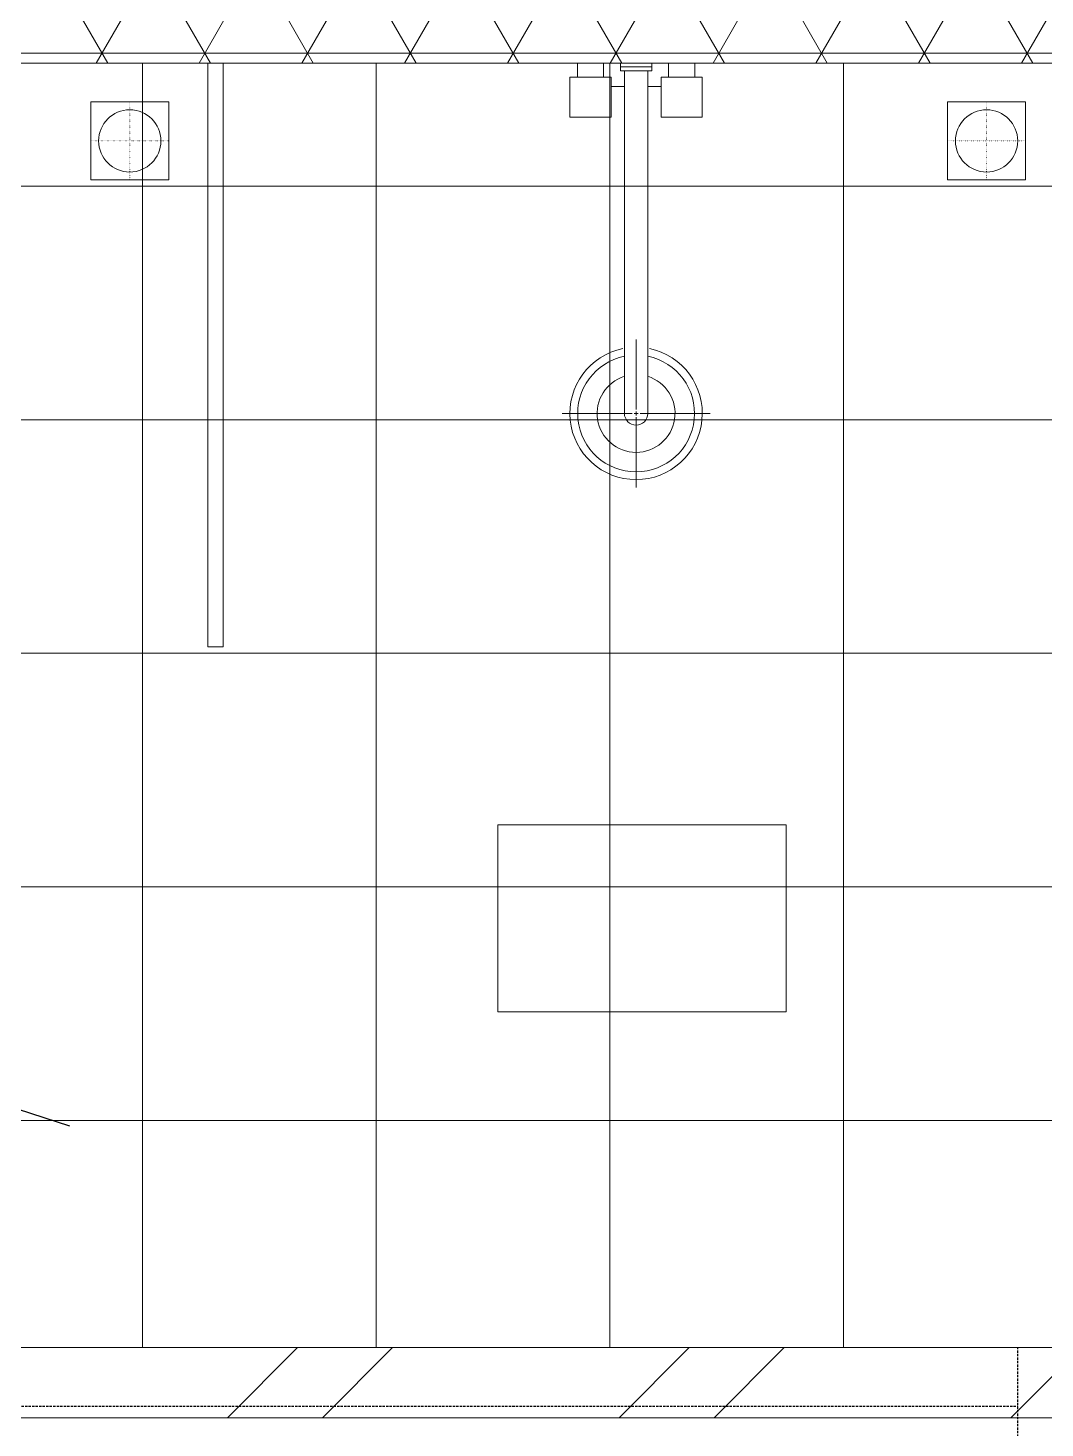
# Model space of a CAD drawing. Header units: millimetres. Extents: x -1971 to 39113, y -25802 to 13528.
# Drawn here: x 27753 to 29059, y -5195 to -3397 of the extents above; entities that cross this region are included whole.
import ezdxf

# ---------------------------------------------------------------- set-up
doc = ezdxf.new("R2010")
doc.units = ezdxf.units.MM
doc.linetypes.add('Dash - Tight', pattern=[4.5, 3, -1.5])
doc.linetypes.add('Dot - Tight', pattern=[1, 0, -1])
for name, color, linetype, lineweight in [('A-AREA-PATT', 32, 'Continuous', 9), ('A-DETL-HDLN', 90, 'Dot - Tight', 9), ('A-DETL-THIN', 151, 'Continuous', 9), ('A-WALL', 113, 'Continuous', 18), ('A-WALL-PATT', 111, 'Continuous', 18), ('G Furniture_dwg', 8, 'Continuous', 9), ('ID_CAMERA_VIEWS', 7, 'Continuous', 25), ('图层 01', 18, 'Continuous', 9)]:
    doc.layers.add(name, color=color, linetype=linetype, lineweight=lineweight)

# ---------------------------------------------------------------- blocks, each defined once
blk = doc.blocks.new('G Furniture_dwg_G Furniture_dwg_G Furniture_dwg_A$C4C12256C-1786715-Ground Floor-2220974-Ground Floor-2332964-Ground Floor')
at = {"layer": '图层 01', "color": 8}
for p, q in [((-450, 5), (-450, 95)), ((-18, 75.2), (0, 75.2)), ((0, 41.8), (-18, 41.8)), ((-5, -20), (-5, 20)), ((-10, 15), (-450, 15)), ((-450, 2.5), (-450, -2.5)), ((-455, 0), (-545, 0)), ((-452.5, 0), (-447.5, 0)), ((-450, -5), (-450, -95)), ((-10, -15), (-450, -15)), ((-445, 0), (-355, 0)), ((0, -41.8), (-18, -41.8)), ((-18, -75.2), (0, -75.2))]:
    blk.add_line(p, q, dxfattribs=at)
at = {"layer": '图层 01', "color": 8, "flags": 128}
for points in [[(-18, 32.1), (-69.4, 32.1), (-69.4, 84.9), (-18, 84.9), (-18, 32.1)], [(0, 20), (-10, 20), (-10, -20), (0, -20)], [(-18, -32.1), (-69.4, -32.1), (-69.4, -84.9), (-18, -84.9), (-18, -32.1)]]:
    blk.add_lwpolyline(points, dxfattribs=at)
at = {"layer": '图层 01', "color": 8}
for points in [[(-30, 15), (-30, 32.1)], [(-30, -32.1), (-30, -15)]]:
    blk.add_lwpolyline(points, close=True, dxfattribs=at)
for radius, start, end in [(85, 11.537, 348.463), (75, 11.537, 348.463), (50, 17.4576, 342.5424), (15, 90, 270)]:
    blk.add_arc((-450, 0), radius, start, end, dxfattribs=at)
blk = doc.blocks.new('G Furniture_dwg_G Furniture_dwg-1631897-Ground Floor-2332981-Ground Floor')
at = {"layer": 'G Furniture_dwg', "flags": 128}
blk.add_lwpolyline([(66242.9, 17655.5), (66242.9, 16905.5), (66222.9, 16905.5), (66222.9, 17655.5)], dxfattribs=at)
at = {"rotation": 90}
blk.add_blockref('G Furniture_dwg_G Furniture_dwg_G Furniture_dwg_A$C4C12256C-1786715-Ground Floor-2220974-Ground Floor-2332964-Ground Floor', (66772.9, 17655.5), dxfattribs=at)
blk = doc.blocks.new('G Furniture_dwg-1631897-Ground Floor')
blk.add_blockref('G Furniture_dwg_G Furniture_dwg-1631897-Ground Floor-2332981-Ground Floor', (-38238.8, -21097.2))

msp = doc.modelspace()

# ---------------------------------------------------------------- hatches: boundary and pattern name
at = {"layer": 'A-AREA-PATT'}
h = msp.add_hatch(dxfattribs=at)
h.set_pattern_fill('FP_10', color=8, style=0, pattern_type=2)
h.set_pattern_definition([(0, (0, 0), (0, 300), []), (90, (0, 0), (-300, 2e-14), [])])
h.paths.add_polyline_path([(27549.04, -5091.636), (29934.04, -5091.636), (29934.04, -3441.636), (24714.04, -3441.636), (24714.04, -4201.636), (24669.04, -4201.636), (24669.04, -5001.636), (24714.04, -5001.636), (24714.04, -5091.636), (26222.854, -5091.636)])
at = {"layer": 'A-WALL-PATT', "lineweight": 9}
h = msp.add_hatch(dxfattribs=at)
h.set_pattern_fill('FP_5', color=256, style=0, pattern_type=2)
h.set_pattern_definition([(0, (0, 0), (0, 114.3), []), (60, (0, 0), (-98.9867, 57.15), []), (120, (0, 0), (-98.9867, -57.15), [])])
h.paths.add_polyline_path([(29934.04, -3441.636), (29934.04, -3351.636), (27594.04, -3351.636), (27594.04, -3441.636), (29930.942, -3441.636)])
h = msp.add_hatch(dxfattribs=at)
h.set_pattern_fill('FP_2', color=256, style=0, pattern_type=2)
h.set_pattern_definition([(45, (0, 0), (-251.447, 251.447), []), (45, (0, 381), (-251.447, 251.447), [])])
h.paths.add_polyline_path([(29856.484, -5181.636), (30034.04, -5181.636), (30034.04, -5091.636), (24104.04, -5091.636), (24104.04, -5181.636), (29699.191, -5181.636)])
h.paths.add_polyline_path([(21104.04, -5181.636), (21104.04, -5091.636), (17394.04, -5091.636), (17394.04, -5181.636), (21096.789, -5181.636)])
h.paths.add_polyline_path([(17284.04, -5181.636), (17294.04, -5181.059), (17294.04, -5091.636), (17284.04, -5091.636)])
h.paths.add_polyline_path([(14284.04, -5181.636), (14984.04, -5181.636), (14984.04, -5091.636), (14284.04, -5091.636)])
h.paths.add_polyline_path([(10536.917, -5181.636), (11284.04, -5181.636), (11284.04, -5091.636), (10244.04, -5091.636), (10244.04, -5181.636), (10481.819, -5181.636)])

# ---------------------------------------------------------------- linework, layer by layer
at = {"layer": 'A-DETL-HDLN'}
for p, q in [((27884.04, -3491.636), (27884.04, -3591.636)), ((28984.04, -3491.636), (28984.04, -3591.636)), ((27834.04, -3541.636), (27934.04, -3541.636)), ((28934.04, -3541.636), (29034.04, -3541.636))]:
    msp.add_line(p, q, dxfattribs=at)
at = {"layer": 'A-DETL-HDLN', "linetype": 'Dash - Tight', "lineweight": 25}
for p, q in [((29024.19, -5291.636), (29024.19, -5091.636)), ((27124.19, -5166.636), (29024.19, -5166.636))]:
    msp.add_line(p, q, dxfattribs=at)
at = {"layer": 'A-DETL-THIN'}
for p, q in [((27834.04, -3491.636), (27934.04, -3491.636)), ((27834.04, -3591.636), (27834.04, -3491.636)), ((27934.04, -3491.636), (27934.04, -3591.636)), ((28934.04, -3491.636), (29034.04, -3491.636)), ((28934.04, -3591.636), (28934.04, -3491.636)), ((29034.04, -3491.636), (29034.04, -3591.636)), ((27934.04, -3591.636), (27834.04, -3591.636)), ((29034.04, -3591.636), (28934.04, -3591.636)), ((28356.731, -4420.136), (28726.731, -4420.136)), ((28356.731, -4660.136), (28356.731, -4420.136)), ((28726.731, -4420.136), (28726.731, -4660.136)), ((28726.731, -4660.136), (28356.731, -4660.136))]:
    msp.add_line(p, q, dxfattribs=at)
for centre in [(27884.04, -3541.636), (28984.04, -3541.636)]:
    msp.add_circle(centre, 40, dxfattribs=at)
at = {"layer": 'A-WALL'}
for p, q in [((24714.04, -3441.636), (29934.04, -3441.636)), ((29934.04, -5091.636), (24714.04, -5091.636))]:
    msp.add_line(p, q, dxfattribs=at)
at = {"layer": 'A-WALL', "lineweight": 9}
msp.add_line((24104.04, -5181.636), (30034.04, -5181.636), dxfattribs=at)
at = {"layer": 'ID_CAMERA_VIEWS'}
msp.add_lwpolyline([(27807.007, -4807.132), (26000, -4220), (27677.6, -3328.004)], dxfattribs=at)

# ---------------------------------------------------------------- block references
at = {"layer": 'G Furniture_dwg'}
msp.add_blockref('G Furniture_dwg-1631897-Ground Floor', (0, 0), dxfattribs=at)

doc.saveas('drawing.dxf')
